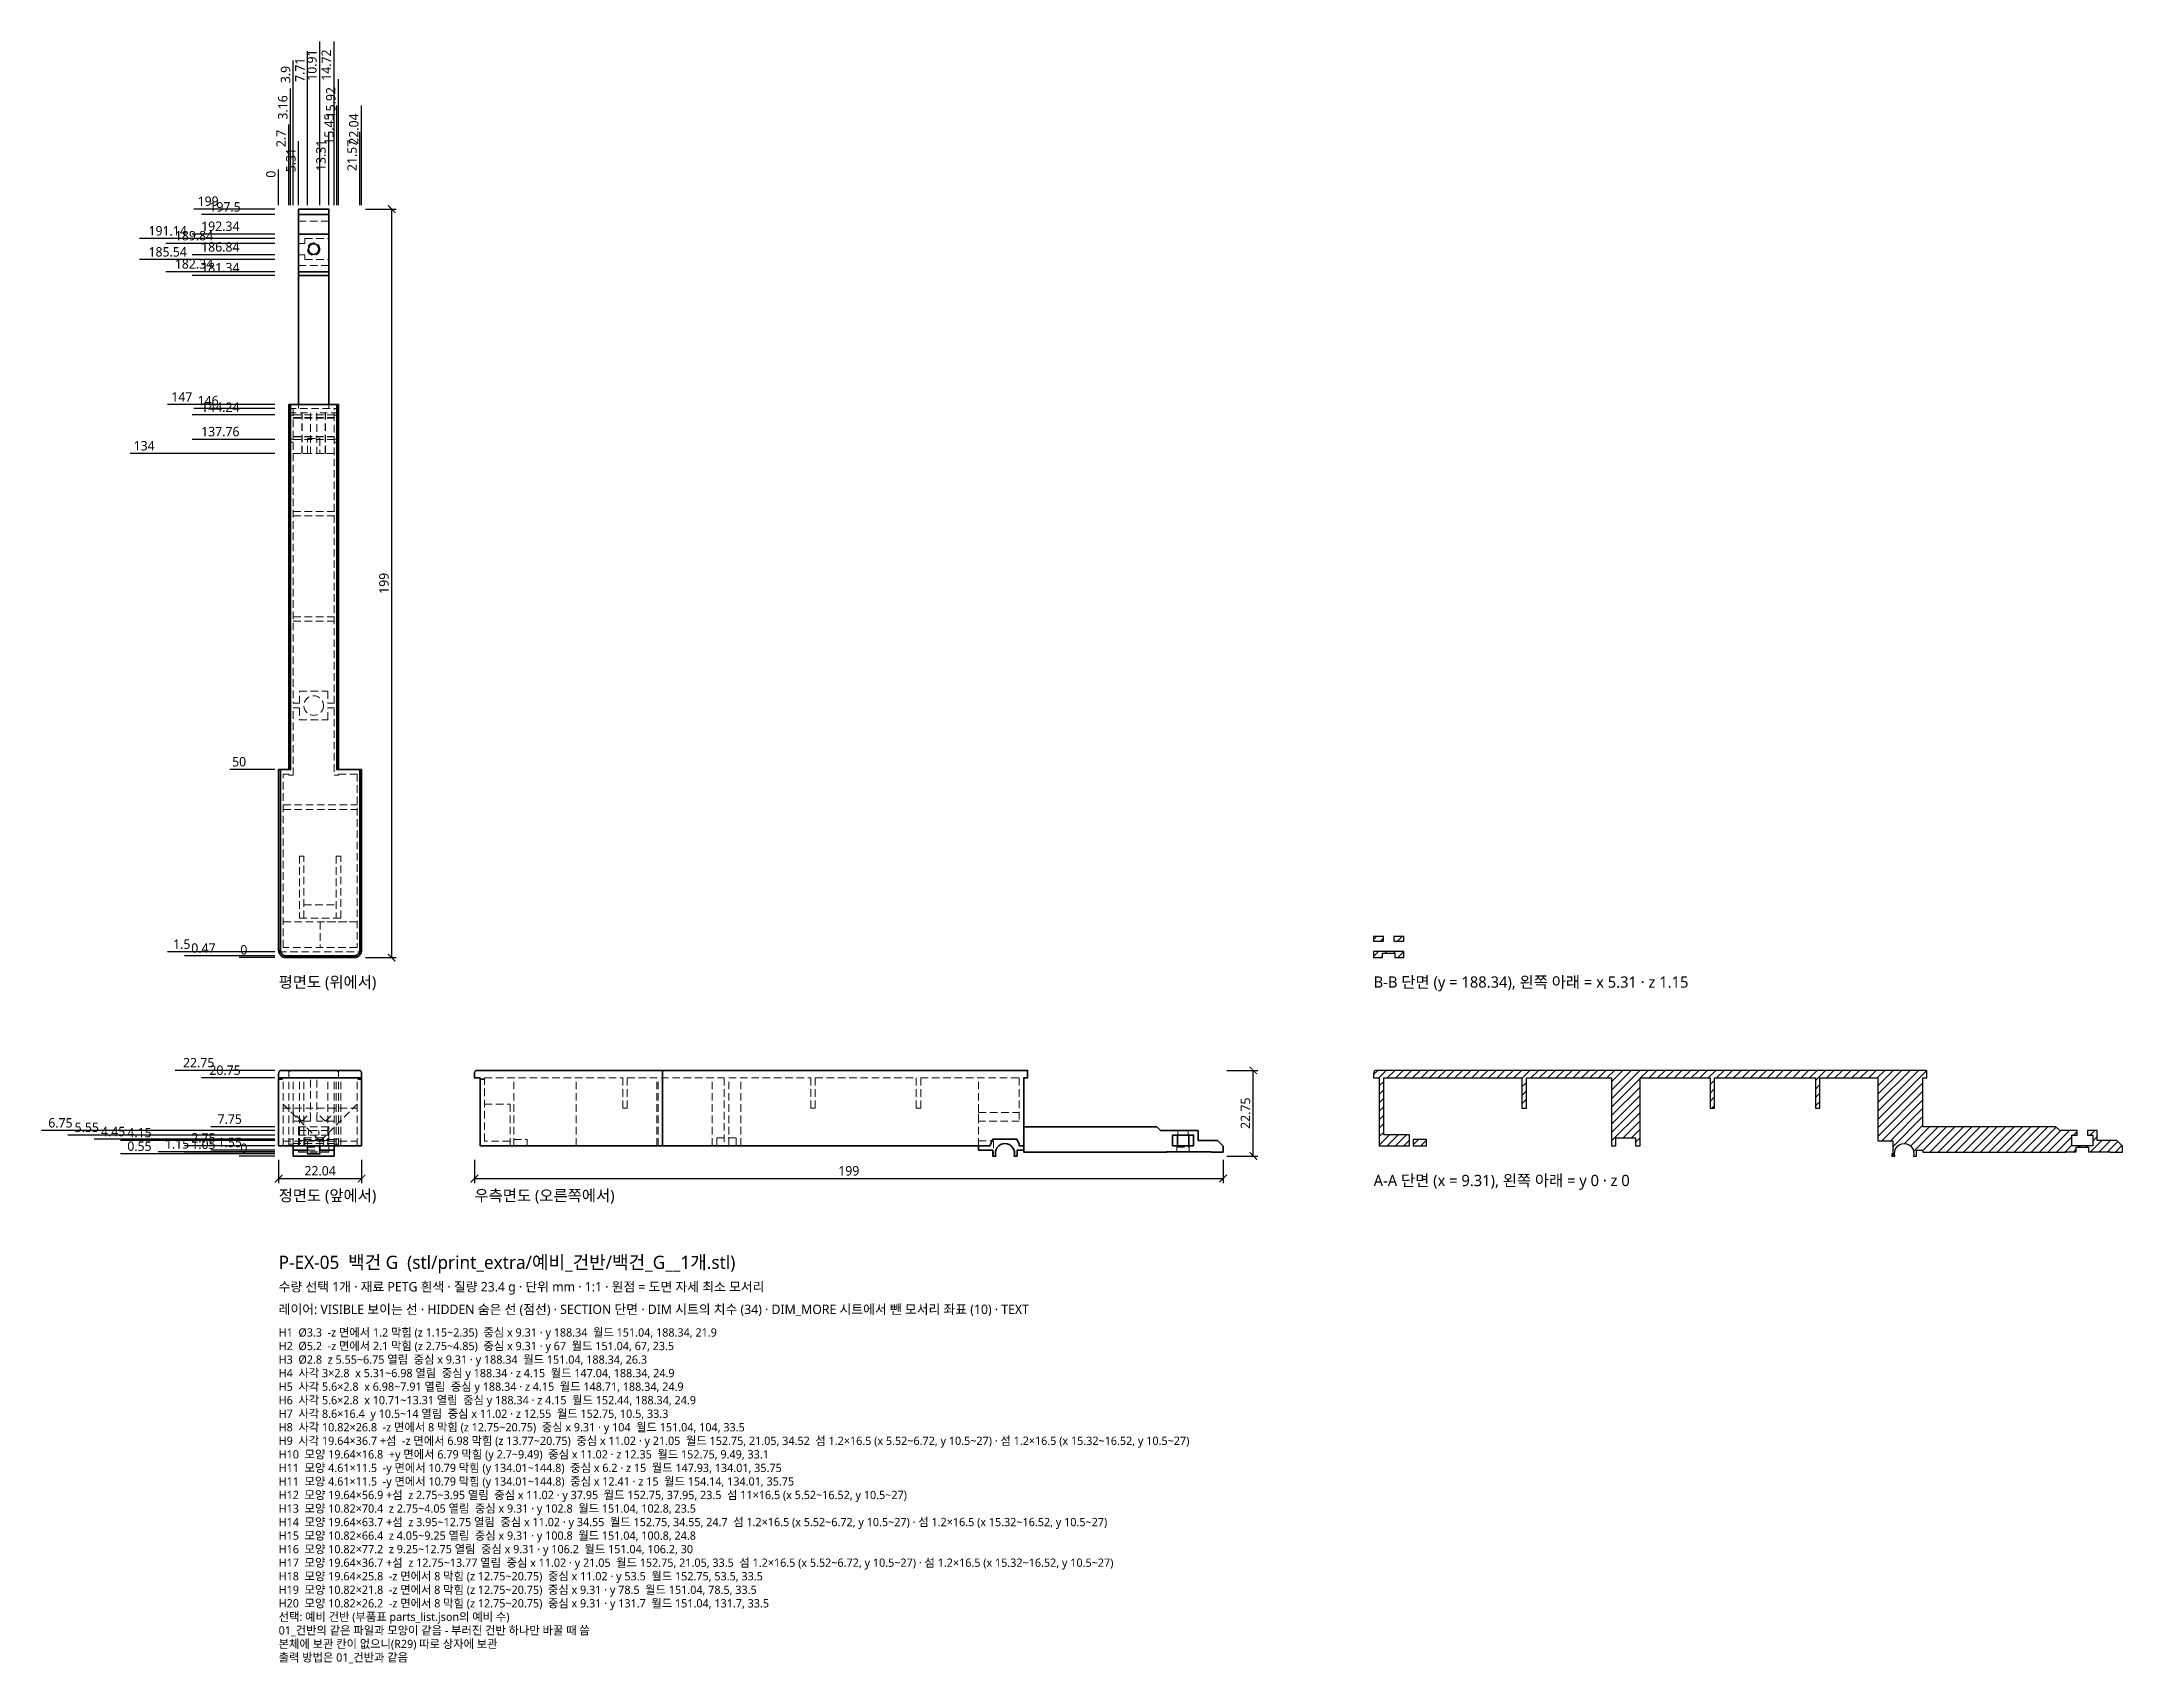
# Model space of a CAD drawing. Header units: millimetres. Extents: x -63 to 490, y -135 to 296.
import ezdxf

# ---------------------------------------------------------------- set-up
doc = ezdxf.new("R2010")
doc.units = ezdxf.units.MM
doc.linetypes.add('HIDDEN', pattern=[3, 2, -1])
for name, color, linetype, lineweight in [('DIM', 4, 'CONTINUOUS', 13), ('DIM_MORE', 3, 'CONTINUOUS', 13), ('HIDDEN', 8, 'HIDDEN', 18), ('SECTION', 5, 'CONTINUOUS', 25), ('TEXT', 7, 'CONTINUOUS', 18), ('VISIBLE', 7, 'CONTINUOUS', 35)]:
    doc.layers.add(name, color=color, linetype=linetype, lineweight=lineweight)
doc.styles.add('KR', font='malgun.ttf')
doc.dimstyles.new('TOCCATA', dxfattribs={"dimtxt": 2.5, "dimasz": 2, "dimexe": 1.2, "dimexo": 1, "dimgap": 0.8, "dimtad": 1, "dimdsep": 46, "dimtxsty": 'KR', "dimblk": 'ARCHTICK', "dimcen": 2.5, "dimazin": 3, "dimtfac": 0.5, "dimtmove": 2, "dimatfit": 3})

# ---------------------------------------------------------------- blocks, each defined once
blk = doc.blocks.new('_ARCHTICK')
at = {"color": 0, "linetype": 'BYBLOCK', "const_width": 0.15}
blk.add_lwpolyline([(-0.5, -0.5), (0.5, 0.5)], dxfattribs=at)

msp = doc.modelspace()

# ---------------------------------------------------------------- hatches: boundary and pattern name
at = {"layer": 'SECTION'}
h = msp.add_hatch(dxfattribs=at)
h.set_pattern_fill('ANSI31', scale=0.5)
h.paths.add_polyline_path([(293.64, 58.35), (291.04, 58.35), (291.04, 57.15), (293.64, 57.15)])
h.paths.add_polyline_path([(299.04, 58.35), (296.44, 58.35), (296.44, 57.15), (299.04, 57.15)])
h.paths.add_polyline_path([(293.39, 53.95), (296.69, 53.95), (296.69, 52.75), (299.04, 52.75), (299.04, 54.35), (291.04, 54.35), (291.04, 52.75), (293.39, 52.75)])
h = msp.add_hatch(dxfattribs=at)
h.set_pattern_fill('ANSI31', scale=0.5)
h.paths.add_polyline_path([(429.5, 0.58), (429.53, 1.18), (429.69, 1.75), (429.99, 2.26), (430.4, 2.7), (430.89, 3.03), (431.45, 3.23), (432.04, 3.3), (432.63, 3.23), (433.19, 3.03), (433.68, 2.7), (434.09, 2.26), (434.39, 1.75), (434.55, 1.18), (434.58, 0.58), (434.48, 0), (435.28, 0), (435.28, 1.55), (437.04, 1.55), (437.04, 1.05), (475.04, 1.05), (475.04, 1.15), (477.739, 1.15), (477.739, 2.35), (481.021, 2.35), (481.021, 1.15), (486.84, 1.15), (486.84, 1.05), (490.04, 1.05), (490.04, 2.65), (488.54, 4.15), (483.38, 4.15), (483.38, 6.75), (480.77, 6.75), (480.77, 5.55), (482.18, 5.55), (482.18, 2.75), (476.58, 2.75), (476.58, 5.55), (477.99, 5.55), (477.99, 6.75), (473.38, 6.75), (472.38, 7.75), (437.04, 7.75), (437.04, 20.75), (438.04, 20.75), (438.04, 22.75), (291.506, 22.75), (291.272, 22.517), (291.203, 22.438), (291.145, 22.351), (291.099, 22.257), (291.065, 22.158), (291.045, 22.055), (291.04, 21.982), (291.04, 20.75), (292.54, 20.75), (292.54, 2.75), (300.54, 2.75), (300.54, 3.95), (300.53, 3.95), (300.53, 5.652), (293.74, 5.652), (293.74, 20.75), (330.44, 20.75), (330.44, 12.75), (331.64, 12.75), (331.64, 20.75), (354.24, 20.75), (354.24, 2.75), (355.444, 2.75), (355.444, 4.85), (360.636, 4.85), (360.636, 2.75), (361.84, 2.75), (361.84, 20.75), (380.44, 20.75), (380.44, 12.75), (381.64, 12.75), (381.64, 20.75), (408.44, 20.75), (408.44, 12.75), (409.64, 12.75), (409.64, 20.75), (425.04, 20.75), (425.04, 4.05), (429.04, 4.05), (429.04, 0.55), (428.8, 0.55), (428.8, 0), (429.6, 0)])
h.paths.add_polyline_path([(305.04, 4.35), (301.54, 4.35), (301.54, 2.75), (305.04, 2.75)])

# ---------------------------------------------------------------- linework, layer by layer
at = {"layer": 'HIDDEN'}
for points in [[(5.307, 248.55), (13.307, 248.55)], [(5.307, 242.59), (6.977, 242.59), (6.977, 243.89), (13.307, 243.89)], [(5.307, 239.59), (6.977, 239.59), (6.977, 238.29), (13.307, 238.29)], [(5.307, 236.75), (13.307, 236.75)], [(5.307, 198.75), (5.307, 199.74)], [(13.307, 198.75), (13.307, 199.74)], [(2.697, 198.75), (15.916, 198.75)], [(2.697, 197.55), (8.507, 197.55), (8.507, 186.75)], [(2.697, 196.95), (3.897, 196.95)], [(3.897, 198.75), (3.897, 120.35), (5.507, 120.35), (5.507, 123.55), (13.107, 123.55), (13.107, 120.35), (14.716, 120.35), (14.716, 198.75)], [(3.897, 186.76), (6.192, 186.76), (6.192, 197.55)], [(3.897, 196.99), (14.716, 196.99)], [(3.897, 196.29), (14.716, 196.29)], [(3.897, 196.19), (14.716, 196.19)], [(8.507, 186.76), (6.212, 186.76), (6.212, 197.55)], [(15.916, 197.55), (10.107, 197.55), (10.107, 186.75)], [(10.107, 186.76), (12.402, 186.76), (12.402, 197.55)], [(14.716, 186.76), (12.421, 186.76), (12.421, 197.55)], [(14.716, 196.95), (15.916, 196.95)], [(2.697, 190.55), (3.897, 190.55)], [(2.697, 189.75), (3.897, 189.75)], [(3.897, 191.31), (14.716, 191.31)], [(3.897, 191.21), (14.716, 191.21)], [(3.897, 190.51), (14.716, 190.51)], [(7.707, 186.75), (7.707, 190.75), (10.907, 190.75), (10.907, 186.75)], [(14.716, 190.55), (15.916, 190.55)], [(14.716, 189.75), (15.916, 189.75)], [(3.897, 186.75), (14.716, 186.75)], [(3.897, 171.35), (14.716, 171.35)], [(3.897, 170.15), (14.716, 170.15)], [(3.897, 143.35), (14.716, 143.35)], [(3.897, 142.15), (14.716, 142.15)], [(1.2, 55.45), (1.2, 101.55), (2.697, 101.55), (2.697, 101.25), (3.897, 101.25), (3.897, 119.15), (5.507, 119.15), (5.507, 115.95), (13.107, 115.95), (13.107, 119.15), (14.716, 119.15), (14.716, 101.25), (15.916, 101.25), (15.916, 101.55), (20.84, 101.55), (20.84, 55.45), (1.2, 55.45)], [(1.2, 93.35), (20.84, 93.35)], [(1.2, 92.15), (20.84, 92.15)], [(6.72, 63.25), (6.72, 79.75), (5.52, 79.75), (5.52, 63.25), (16.52, 63.25), (16.52, 79.75), (15.32, 79.75), (15.32, 63.25)], [(6.72, 66.75), (15.32, 66.75)], [(1.2, 62.25), (20.84, 62.25)], [(1.2, 62.24), (11.01, 62.24), (11.01, 55.45)], [(20.84, 62.24), (11.03, 62.24), (11.03, 55.45)], [(0.064, 54.25), (21.976, 54.25)], [(21.04, 54.25), (21.138, 54.255), (21.235, 54.269), (21.33, 54.293)], [(21.33, 54.293), (21.316, 54.289)], [(2.697, 2.75), (2.697, 22.75)], [(2.697, 21.966), (2.703, 22.055), (2.723, 22.158), (2.757, 22.257), (2.803, 22.351), (2.861, 22.438), (2.93, 22.517), (3.164, 22.75)], [(15.449, 22.75), (15.683, 22.517), (15.752, 22.438), (15.81, 22.351), (15.856, 22.257), (15.89, 22.158), (15.91, 22.055), (15.916, 21.966)], [(15.916, 2.75), (15.916, 22.75)], [(1.2, 2.75), (1.2, 20.75)], [(3.897, 2.749), (3.897, 20.75)], [(3.897, 9.25), (8.507, 9.25), (8.507, 20.75)], [(5.507, 2.75), (5.507, 20.75)], [(5.52, 2.75), (5.52, 20.75)], [(6.72, 2.75), (6.72, 20.75)], [(14.716, 9.25), (10.107, 9.25), (10.107, 20.75)], [(13.107, 2.75), (13.107, 20.75)], [(14.716, 2.749), (14.716, 20.75)], [(15.32, 2.75), (15.32, 20.75)], [(16.52, 2.75), (16.52, 20.75)], [(20.84, 2.75), (20.84, 20.75)], [(61.54, 2.75), (61.54, 3.95), (54.74, 3.95), (54.74, 20.75), (91.44, 20.75), (91.44, 12.75), (92.64, 12.75), (92.64, 20.75), (118.44, 20.75), (118.44, 2.75)], [(62.54, 2.75), (62.54, 20.75)], [(79.04, 2.75), (79.04, 20.75)], [(100.54, 2.75), (100.54, 20.75)], [(100.84, 2.75), (100.84, 20.75)], [(115.24, 2.75), (115.24, 20.75)], [(119.64, 2.75), (119.64, 20.75), (141.44, 20.75), (141.44, 12.75), (142.64, 12.75), (142.64, 20.75), (169.44, 20.75), (169.44, 12.75), (170.64, 12.75), (170.64, 20.75), (196.84, 20.75), (196.84, 9.25), (186.04, 9.25)], [(122.84, 2.75), (122.84, 20.75)], [(186.04, 2.75), (186.04, 20.75)], [(11.01, 3.95), (1.2, 13.77)], [(1.2, 12.75), (20.84, 12.75)], [(6.192, 9.25), (3.897, 11.555)], [(6.212, 9.25), (8.507, 11.555)], [(12.402, 9.25), (10.107, 11.554)], [(11.03, 3.95), (20.84, 13.77)], [(12.421, 9.25), (14.716, 11.554)], [(54.74, 13.77), (61.53, 13.77), (61.53, 3.95)], [(186.05, 9.25), (186.05, 11.555), (196.84, 11.555)], [(5.307, 7.75), (5.307, 1.05), (13.307, 1.05), (13.307, 7.75)], [(5.307, 7.75), (13.307, 7.75)], [(5.307, 6.75), (13.307, 6.75)], [(5.307, 5.55), (13.307, 5.55)], [(6.977, 2.75), (6.977, 5.55)], [(7.907, 5.55), (7.907, 6.75)], [(10.707, 5.55), (10.707, 6.75)], [(238.99, 5.55), (238.99, 6.75)], [(241.77, 5.55), (241.77, 6.75)], [(1.2, 3.95), (20.84, 3.95)], [(2.697, 4.45), (3.897, 4.45)], [(2.697, 3.175), (3.897, 3.175)], [(3.897, 3.3), (14.716, 3.3)], [(5.307, 4.15), (13.307, 4.15)], [(5.307, 2.65), (13.307, 2.65)], [(5.307, 1.15), (13.307, 1.15)], [(6.713, 2.75), (6.713, 4.85), (11.907, 4.85), (11.907, 2.75)], [(6.72, 4.35), (15.32, 4.35)], [(7.657, 1.15), (7.657, 2.35), (10.957, 2.35), (10.957, 1.15)], [(7.707, 2.745), (7.707, 4.05), (10.907, 4.05), (10.907, 2.745)], [(7.707, 1.55), (10.907, 1.55)], [(14.716, 4.45), (15.916, 4.45)], [(14.716, 3.175), (15.916, 3.175)], [(62.54, 4.35), (66.04, 4.35), (66.04, 2.75)], [(116.441, 2.75), (116.441, 4.85), (121.639, 4.85), (121.639, 2.75)], [(186.04, 4.05), (190.04, 4.05), (190.04, 0.55), (189.8, 0.55)], [(238.739, 1.15), (238.739, 2.35), (242.021, 2.35), (242.021, 1.15)]]:
    msp.add_lwpolyline(points, dxfattribs=at)
for centre, radius in [((9.307, 241.09), 1.65), ((9.307, 119.75), 2.6)]:
    msp.add_circle(centre, radius, dxfattribs=at)
for centre, start, end in [((1, 55.25), -174.37504, -90.00002), ((21.04, 55.25), -73.1251, -5.62485)]:
    msp.add_arc(centre, 1, start, end, dxfattribs=at)
at = {"layer": 'SECTION'}
for points in [[(293.64, 58.35), (291.04, 58.35), (291.04, 57.15), (293.64, 57.15)], [(299.04, 58.35), (296.44, 58.35), (296.44, 57.15), (299.04, 57.15)], [(293.39, 53.95), (296.69, 53.95), (296.69, 52.75), (299.04, 52.75), (299.04, 54.35), (291.04, 54.35), (291.04, 52.75), (293.39, 52.75)], [(429.5, 0.58), (429.53, 1.18), (429.69, 1.75), (429.99, 2.26), (430.4, 2.7), (430.89, 3.03), (431.45, 3.23), (432.04, 3.3), (432.63, 3.23), (433.19, 3.03), (433.68, 2.7), (434.09, 2.26), (434.39, 1.75), (434.55, 1.18), (434.58, 0.58), (434.48, 0), (435.28, 0), (435.28, 1.55), (437.04, 1.55), (437.04, 1.05), (475.04, 1.05), (475.04, 1.15), (477.739, 1.15), (477.739, 2.35), (481.021, 2.35), (481.021, 1.15), (486.84, 1.15), (486.84, 1.05), (490.04, 1.05), (490.04, 2.65), (488.54, 4.15), (483.38, 4.15), (483.38, 6.75), (480.77, 6.75), (480.77, 5.55), (482.18, 5.55), (482.18, 2.75), (476.58, 2.75), (476.58, 5.55), (477.99, 5.55), (477.99, 6.75), (473.38, 6.75), (472.38, 7.75), (437.04, 7.75), (437.04, 20.75), (438.04, 20.75), (438.04, 22.75), (291.506, 22.75), (291.272, 22.517), (291.203, 22.438), (291.145, 22.351), (291.099, 22.257), (291.065, 22.158), (291.045, 22.055), (291.04, 21.982), (291.04, 20.75), (292.54, 20.75), (292.54, 2.75), (300.54, 2.75), (300.54, 3.95), (300.53, 3.95), (300.53, 5.652), (293.74, 5.652), (293.74, 20.75), (330.44, 20.75), (330.44, 12.75), (331.64, 12.75), (331.64, 20.75), (354.24, 20.75), (354.24, 2.75), (355.444, 2.75), (355.444, 4.85), (360.636, 4.85), (360.636, 2.75), (361.84, 2.75), (361.84, 20.75), (380.44, 20.75), (380.44, 12.75), (381.64, 12.75), (381.64, 20.75), (408.44, 20.75), (408.44, 12.75), (409.64, 12.75), (409.64, 20.75), (425.04, 20.75), (425.04, 4.05), (429.04, 4.05), (429.04, 0.55), (428.8, 0.55), (428.8, 0), (429.6, 0)], [(305.04, 4.35), (301.54, 4.35), (301.54, 2.75), (305.04, 2.75)]]:
    msp.add_lwpolyline(points, close=True, dxfattribs=at)
at = {"layer": 'VISIBLE'}
for points in [[(5.307, 199.74), (5.307, 251.75), (13.307, 251.75), (13.307, 199.74)], [(5.307, 250.25), (13.307, 250.25)], [(5.307, 245.09), (13.307, 245.09)], [(5.307, 235.09), (13.307, 235.09)], [(5.307, 234.09), (13.307, 234.09)], [(3.164, 199.75), (3.164, 102.75), (0, 102.75), (0, 54.709), (0.008, 54.554), (0.036, 54.359), (0.084, 54.169), (0.15, 53.984), (0.234, 53.806), (0.335, 53.638), (0.452, 53.48), (0.584, 53.334), (0.73, 53.202), (0.888, 53.085), (1.056, 52.984), (1.234, 52.9), (1.419, 52.834), (1.609, 52.786), (1.804, 52.758), (1.959, 52.75), (20.081, 52.75), (20.236, 52.758), (20.431, 52.786), (20.621, 52.834), (20.806, 52.9), (20.984, 52.984), (21.152, 53.085), (21.31, 53.202), (21.456, 53.334), (21.588, 53.48), (21.705, 53.638), (21.806, 53.806), (21.89, 53.984), (21.956, 54.169), (22.004, 54.359), (22.032, 54.554), (22.04, 54.709), (22.04, 102.75), (15.449, 102.751), (15.449, 199.75)], [(2.697, 102.75), (2.697, 199.75), (15.916, 199.75), (15.916, 102.75)], [(0.467, 102.75), (0.466, 54.75), (0.473, 54.6), (0.495, 54.451), (0.532, 54.305), (0.582, 54.163), (0.647, 54.027), (0.724, 53.898), (0.814, 53.777), (0.915, 53.665), (1.027, 53.564), (1.148, 53.474), (1.277, 53.397), (1.413, 53.332), (1.555, 53.282), (1.701, 53.245), (1.85, 53.223), (2, 53.216), (20.04, 53.216), (20.19, 53.223), (20.339, 53.245), (20.485, 53.282), (20.627, 53.332), (20.763, 53.397), (20.892, 53.474), (21.013, 53.564), (21.125, 53.665), (21.226, 53.777), (21.316, 53.898), (21.393, 54.027), (21.458, 54.163), (21.508, 54.305), (21.545, 54.451), (21.567, 54.6), (21.574, 54.75), (21.573, 102.75)], [(22.04, 101.55), (22.04, 101.56)], [(0.004, 55.164), (0, 55.25)], [(22.036, 55.164), (22.04, 55.25)], [(0.005, 22.055), (0.025, 22.158), (0.06, 22.257)], [(0.005, 22.055), (0.026, 22.158), (0.06, 22.257)], [(0.06, 22.257), (0.106, 22.351), (0.164, 22.438), (0.106, 22.351)], [(0.164, 22.438), (0.233, 22.517), (0.466, 22.75)], [(0.466, 22.75), (21.574, 22.75), (21.808, 22.517)], [(21.808, 22.517), (21.573, 22.75)], [(21.808, 22.517), (21.876, 22.438)], [(21.808, 22.517), (21.876, 22.438)], [(21.876, 22.438), (21.935, 22.351), (21.981, 22.257)], [(21.981, 22.257), (21.934, 22.351)], [(21.981, 22.257), (22.014, 22.158)], [(22.035, 22.055), (22.014, 22.158)], [(22.035, 22.055), (22.015, 22.158)], [(198.04, 2.75), (196.84, 2.75), (196.84, 3.175), (196.24, 4.45), (189.84, 4.45), (189.04, 2.75), (53.54, 2.75), (53.54, 20.75), (52.04, 20.75), (52.04, 21.982), (52.045, 22.055), (52.065, 22.158), (52.099, 22.257), (52.145, 22.351), (52.203, 22.438), (52.272, 22.517), (52.506, 22.75), (199.04, 22.75), (199.04, 20.75), (198.04, 20.75), (198.04, 1.05), (236.04, 1.05), (236.04, 1.15), (247.84, 1.15), (247.84, 1.05), (251.04, 1.05), (251.04, 2.65), (249.54, 4.15), (244.38, 4.15), (244.38, 6.75), (234.38, 6.75)], [(102.04, 2.75), (102.04, 22.75)], [(0, 21.966), (0.005, 22.055)], [(0, 21.982), (0, 2.75), (22.04, 2.75)], [(0, 20.45), (1, 20.45)], [(0.064, 20.45), (0.064, 20.75), (21.976, 20.75), (21.976, 20.45)], [(21.04, 20.45), (22.04, 20.45)], [(22.035, 22.055), (22.04, 21.966)], [(22.035, 22.055), (22.04, 21.982), (22.04, 2.75)], [(53.54, 20.45), (54.54, 20.45)], [(198.04, 7.75), (233.38, 7.75)], [(234.38, 6.75), (233.38, 7.75)], [(237.58, 2.75), (243.18, 2.75), (243.18, 5.55), (237.58, 5.55), (237.58, 2.75)], [(238.88, 2.75), (238.88, 5.55)], [(241.88, 2.75), (241.88, 5.55)], [(3.897, 2.75), (3.897, 0), (14.716, 0), (14.716, 2.75)], [(3.897, 1.55), (7.707, 1.55)], [(7.707, 2.747), (7.707, 0.55), (10.907, 0.55), (10.907, 2.747)], [(10.907, 1.55), (14.716, 1.55)], [(186.04, 2.75), (186.04, 1.55), (189.8, 1.55), (189.8, 0), (190.6, 0), (190.5, 0.58), (190.53, 1.18), (190.69, 1.75), (190.99, 2.26), (191.4, 2.7), (191.89, 3.03), (192.45, 3.23), (193.04, 3.3), (193.63, 3.23), (194.19, 3.03), (194.68, 2.7), (195.09, 2.26), (195.39, 1.75)], [(198.04, 1.55), (196.28, 1.55), (196.28, 0), (195.48, 0), (195.58, 0.58), (195.55, 1.18), (195.39, 1.75)]]:
    msp.add_lwpolyline(points, dxfattribs=at)
msp.add_circle((9.307, 241.09), 1.4, dxfattribs=at)

# ---------------------------------------------------------------- texts
at = {"layer": 'TEXT', "style": 'KR'}
for s, height, p in [('평면도 (위에서)', 3, (0, 44.75)), ('B-B 단면 (y = 188.34), 왼쪽 아래 = x 5.31 · z 1.15', 3, (291.04, 44.75)), ('A-A 단면 (x = 9.31), 왼쪽 아래 = y 0 · z 0', 3, (291.04, -8)), ('정면도 (앞에서)', 3, (0, -12)), ('우측면도 (오른쪽에서)', 3, (52.04, -12)), ('P-EX-05  백건 G  (stl/print_extra/예비_건반/백건_G__1개.stl)', 3.5, (0, -30)), ('수량 선택 1개 · 재료 PETG 흰색 · 질량 23.4 g · 단위 mm · 1:1 · 원점 = 도면 자세 최소 모서리', 2.5, (0, -36)), ('레이어: VISIBLE 보이는 선 · HIDDEN 숨은 선 (점선) · SECTION 단면 · DIM 시트의 치수 (34) · DIM_MORE 시트에서 뺀 모서리 좌표 (10) · TEXT', 2.5, (0, -42)), ('H1  Ø3.3  -z 면에서 1.2 막힘 (z 1.15~2.35)  중심 x 9.31 · y 188.34  월드 151.04, 188.34, 21.9', 2.2, (0, -48)), ('H2  Ø5.2  -z 면에서 2.1 막힘 (z 2.75~4.85)  중심 x 9.31 · y 67  월드 151.04, 67, 23.5', 2.2, (0, -51.6)), ('H3  Ø2.8  z 5.55~6.75 열림  중심 x 9.31 · y 188.34  월드 151.04, 188.34, 26.3', 2.2, (0, -55.2)), ('H4  사각 3×2.8  x 5.31~6.98 열림  중심 y 188.34 · z 4.15  월드 147.04, 188.34, 24.9', 2.2, (0, -58.8)), ('H5  사각 5.6×2.8  x 6.98~7.91 열림  중심 y 188.34 · z 4.15  월드 148.71, 188.34, 24.9', 2.2, (0, -62.4)), ('H6  사각 5.6×2.8  x 10.71~13.31 열림  중심 y 188.34 · z 4.15  월드 152.44, 188.34, 24.9', 2.2, (0, -66)), ('H7  사각 8.6×16.4  y 10.5~14 열림  중심 x 11.02 · z 12.55  월드 152.75, 10.5, 33.3', 2.2, (0, -69.6)), ('H8  사각 10.82×26.8  -z 면에서 8 막힘 (z 12.75~20.75)  중심 x 9.31 · y 104  월드 151.04, 104, 33.5', 2.2, (0, -73.2)), ('H9  사각 19.64×36.7 +섬  -z 면에서 6.98 막힘 (z 13.77~20.75)  중심 x 11.02 · y 21.05  월드 152.75, 21.05, 34.52  섬 1.2×16.5 (x 5.52~6.72, y 10.5~27) · 섬 1.2×16.5 (x 15.32~16.52, y 10.5~27)', 2.2, (0, -76.8)), ('H10  모양 19.64×16.8  +y 면에서 6.79 막힘 (y 2.7~9.49)  중심 x 11.02 · z 12.35  월드 152.75, 9.49, 33.1', 2.2, (0, -80.4)), ('H11  모양 4.61×11.5  -y 면에서 10.79 막힘 (y 134.01~144.8)  중심 x 6.2 · z 15  월드 147.93, 134.01, 35.75', 2.2, (0, -84)), ('H11  모양 4.61×11.5  -y 면에서 10.79 막힘 (y 134.01~144.8)  중심 x 12.41 · z 15  월드 154.14, 134.01, 35.75', 2.2, (0, -87.6)), ('H12  모양 19.64×56.9 +섬  z 2.75~3.95 열림  중심 x 11.02 · y 37.95  월드 152.75, 37.95, 23.5  섬 11×16.5 (x 5.52~16.52, y 10.5~27)', 2.2, (0, -91.2)), ('H13  모양 10.82×70.4  z 2.75~4.05 열림  중심 x 9.31 · y 102.8  월드 151.04, 102.8, 23.5', 2.2, (0, -94.8)), ('H14  모양 19.64×63.7 +섬  z 3.95~12.75 열림  중심 x 11.02 · y 34.55  월드 152.75, 34.55, 24.7  섬 1.2×16.5 (x 5.52~6.72, y 10.5~27) · 섬 1.2×16.5 (x 15.32~16.52, y 10.5~27)', 2.2, (0, -98.4)), ('H15  모양 10.82×66.4  z 4.05~9.25 열림  중심 x 9.31 · y 100.8  월드 151.04, 100.8, 24.8', 2.2, (0, -102)), ('H16  모양 10.82×77.2  z 9.25~12.75 열림  중심 x 9.31 · y 106.2  월드 151.04, 106.2, 30', 2.2, (0, -105.6)), ('H17  모양 19.64×36.7 +섬  z 12.75~13.77 열림  중심 x 11.02 · y 21.05  월드 152.75, 21.05, 33.5  섬 1.2×16.5 (x 5.52~6.72, y 10.5~27) · 섬 1.2×16.5 (x 15.32~16.52, y 10.5~27)', 2.2, (0, -109.2)), ('H18  모양 19.64×25.8  -z 면에서 8 막힘 (z 12.75~20.75)  중심 x 11.02 · y 53.5  월드 152.75, 53.5, 33.5', 2.2, (0, -112.8)), ('H19  모양 10.82×21.8  -z 면에서 8 막힘 (z 12.75~20.75)  중심 x 9.31 · y 78.5  월드 151.04, 78.5, 33.5', 2.2, (0, -116.4)), ('선택: 예비 건반 (부품표 parts_list.json의 예비 수)', 2.2, (0, -123.6)), ('H20  모양 10.82×26.2  -z 면에서 8 막힘 (z 12.75~20.75)  중심 x 9.31 · y 131.7  월드 151.04, 131.7, 33.5', 2.2, (0, -120)), ('01_건반의 같은 파일과 모양이 같음 - 부러진 건반 하나만 바꿀 때 씀', 2.2, (0, -127.2)), ('본체에 보관 칸이 없으니(R29) 따로 상자에 보관', 2.2, (0, -130.8)), ('출력 방법은 01_건반과 같음', 2.2, (0, -134.4))]:
    msp.add_text(s, height=height, dxfattribs=at).set_placement(p)

# ---------------------------------------------------------------- dimensions: what is measured, and where the dimension line sits
at = {"layer": 'DIM'}
for feature_location, offset, dtype, origin in [((3.16, 251.75), (0, 22), 1, (0, 52.75)), ((15.92, 251.75), (0, 22), 1, (0, 52.75)), ((15.45, 251.75), (0, 15), 1, (0, 52.75)), ((22.04, 251.75), (0, 15), 1, (0, 52.75)), ((2.7, 251.75), (0, 15), 1, (0, 52.75)), ((13.31, 251.75), (0, 8), 1, (0, 52.75)), ((21.57, 251.75), (0, 8), 1, (0, 52.75)), ((5.31, 251.75), (0, 8), 1, (0, 52.75)), ((0, 251.75), (0, 8), 1, (0, 52.75)), ((0, 251.75), (-15, 0), 0, (0, 52.75)), ((0, 250.25), (-8, 0), 0, (0, 52.75)), ((0, 243.89), (-22, 0), 0, (0, 52.75)), ((0, 242.59), (-15, 0), 0, (0, 52.75)), ((0, 245.09), (-8, 0), 0, (0, 52.75)), ((0, 238.29), (-22, 0), 0, (0, 52.75)), ((0, 235.09), (-15, 0), 0, (0, 52.75)), ((0, 239.59), (-8, 0), 0, (0, 52.75)), ((0, 234.09), (-8, 0), 0, (0, 52.75)), ((0, 199.75), (-22, 0), 0, (0, 52.75)), ((0, 196.99), (-8, 0), 0, (0, 52.75)), ((0, 198.75), (-15, 0), 0, (0, 52.75)), ((0, 190.51), (-8, 0), 0, (0, 52.75)), ((0, 102.75), (-8, 0), 0, (0, 52.75)), ((0, 54.25), (-22, 0), 0, (0, 52.75)), ((0, 53.22), (-15, 0), 0, (0, 52.75)), ((0, 52.75), (-8, 0), 0, (0, 52.75)), ((0, 22.75), (-15, 0), 0, (0, 0)), ((0, 20.75), (-8, 0), 0, (0, 0)), ((0, 7.75), (-8, 0), 0, (0, 0)), ((0, 2.75), (-15, 0), 0, (0, 0)), ((0, 1.15), (-22, 0), 0, (0, 0)), ((0, 1.05), (-15, 0), 0, (0, 0)), ((0, 1.55), (-8, 0), 0, (0, 0)), ((0, 0), (-8, 0), 0, (0, 0))]:
    msp.add_ordinate_dim(feature_location=feature_location, offset=offset, dtype=dtype, origin=origin, dimstyle='TOCCATA', dxfattribs=at).render()
for base, p1, p2 in [((30.04, 52.75), (22.04, 52.75), (22.04, 251.75)), ((259.04, 0), (251.04, 0), (251.04, 22.75))]:
    msp.add_linear_dim(base=base, p1=p1, p2=p2, angle=90, dimstyle='TOCCATA', dxfattribs=at).render()
for base, p1, p2 in [((0, -6), (0, 0), (22.04, 0)), ((52.04, -6), (52.04, 0), (251.04, 0))]:
    msp.add_linear_dim(base=base, p1=p1, p2=p2, dimstyle='TOCCATA', dxfattribs=at).render()
at = {"layer": 'DIM_MORE'}
for feature_location, offset, dtype, origin in [((10.91, 251.75), (0, 32), 1, (0, 52.75)), ((14.72, 251.75), (0, 32), 1, (0, 52.75)), ((7.71, 251.75), (0, 32), 1, (0, 52.75)), ((3.9, 251.75), (0, 32), 1, (0, 52.75)), ((0, 186.75), (-32, 0), 0, (0, 52.75)), ((0, 6.75), (-53, 0), 0, (0, 0)), ((0, 5.55), (-46, 0), 0, (0, 0)), ((0, 4.45), (-39, 0), 0, (0, 0)), ((0, 4.15), (-32, 0), 0, (0, 0)), ((0, 0.55), (-32, 0), 0, (0, 0))]:
    msp.add_ordinate_dim(feature_location=feature_location, offset=offset, dtype=dtype, origin=origin, dimstyle='TOCCATA', dxfattribs=at).render()

doc.saveas('drawing.dxf')
